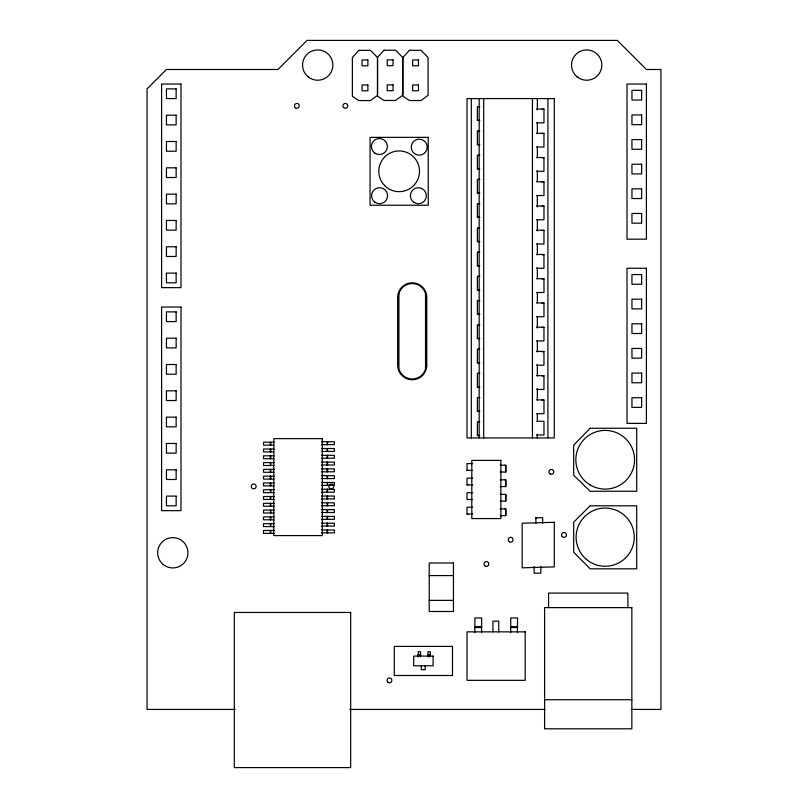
<?xml version="1.0" encoding="UTF-8"?>
<svg xmlns="http://www.w3.org/2000/svg" width="808" height="808" viewBox="0 0 808 808"><rect width="100%" height="100%" fill="white"/><g stroke="black" fill="none" stroke-linecap="round" stroke-linejoin="round"><path stroke-width="1.21" d="M479.841 106.686L477.376 106.686L477.376 120.473L479.841 120.473M536.552 109.029L543.956 109.029L543.986 122.816L536.552 122.816M542.047 109.242L543.956 109.242M477.376 120.261L479.285 120.261M479.841 130.926L477.376 130.926L477.376 144.713L479.841 144.713M536.552 133.269L543.956 133.269L543.956 147.056L536.552 147.056M542.047 133.482L543.956 133.482M477.376 144.501L479.285 144.501M479.841 155.166L477.376 155.166L477.376 168.953L479.841 168.953M536.552 157.51L543.956 157.51L543.956 171.296L536.552 171.296M542.047 157.722L543.956 157.722M477.376 168.741L479.285 168.741M479.841 179.406L477.376 179.406L477.376 193.193L479.841 193.193M536.552 181.749L543.956 181.749L543.986 195.536L536.552 195.536M542.047 181.962L543.956 181.962M477.376 192.981L479.285 192.981M479.841 203.646L477.376 203.646L477.376 217.433L479.841 217.433M536.552 205.989L543.956 205.989L543.986 219.776L536.552 219.776M542.047 206.202L543.956 206.202M477.376 217.221L479.285 217.221M479.841 227.886L477.376 227.886L477.376 241.673L479.841 241.673M536.552 230.23L543.956 230.23L543.956 244.016L536.552 244.016M542.047 230.442L543.956 230.442M477.376 241.461L479.285 241.461M479.841 252.126L477.376 252.126L477.376 265.913L479.841 265.913M536.552 254.469L543.956 254.469L543.956 268.256L536.552 268.256M542.047 254.682L543.956 254.682M477.376 265.701L479.285 265.701M479.841 276.366L477.376 276.366L477.376 290.153L479.841 290.153M536.552 278.709L543.956 278.709L543.986 292.496L536.552 292.496M542.047 278.922L543.956 278.922M477.376 289.941L479.285 289.941M479.841 300.606L477.376 300.606L477.376 314.393L479.841 314.393M536.552 302.95L543.956 302.95L543.986 316.736L536.552 316.736M542.047 303.162L543.956 303.162M477.376 314.181L479.285 314.181M479.841 324.846L477.376 324.846L477.376 338.633L479.841 338.633M536.552 327.19L543.956 327.19L543.956 340.976L536.552 340.976M542.047 327.402L543.956 327.402M477.376 338.421L479.285 338.421M479.841 349.086L477.376 349.086L477.376 362.873L479.841 362.873M536.552 351.43L543.956 351.43L543.956 365.216L536.552 365.216M542.047 351.642L543.956 351.642M477.376 362.661L479.285 362.661M479.841 373.326L477.376 373.326L477.376 387.113L479.841 387.113M536.552 375.669L543.956 375.669L543.956 389.456L536.552 389.456M542.047 375.882L543.956 375.882M477.376 386.901L479.285 386.901M479.841 397.566L477.376 397.566L477.376 411.353L479.841 411.353M536.552 399.909L543.956 399.909L543.986 413.696L536.552 413.696M542.047 400.122L543.956 400.122M477.376 411.141L479.285 411.141M536.552 421.241L543.956 421.241L543.986 435.027L536.552 435.027M479.841 421.806L477.376 421.806L477.376 435.593L479.841 435.593M477.376 435.381L479.285 435.381M321.513 441.744L334.361 441.744L334.361 444.653L321.443 444.653M274.144 442.229L263.499 442.229L263.499 445.137L273.942 445.137M321.513 448.531L334.361 448.531L334.361 451.44L321.443 451.44M274.144 449.016L263.499 449.016L263.499 451.924L273.942 451.924M321.513 455.318L334.361 455.318L334.361 458.227L321.443 458.227M274.144 455.803L263.499 455.803L263.499 458.712L273.942 458.712M321.513 462.105L334.361 462.105L334.361 465.014L321.443 465.014M274.144 462.59L263.499 462.59L263.499 465.499L273.942 465.499M472.609 463.62L467.024 463.62L467.034 470.408L472.609 470.408M500.213 465.246L505.778 465.246L505.778 472.034L500.213 472.034M504.838 465.347L505.788 465.347L505.788 472.034M321.513 468.892L334.361 468.892L334.361 471.801L321.443 471.801M274.144 469.377L263.499 469.377L263.499 472.286L273.942 472.286M467.024 470.296L467.984 470.296M321.513 475.68L334.361 475.68L334.361 478.589L321.443 478.589M274.144 476.164L263.499 476.164L263.499 479.073L273.942 479.073M472.609 478.164L467.024 478.164L467.034 484.951L472.609 484.951M500.213 479.79L505.778 479.79L505.778 486.578L500.213 486.578M504.838 479.891L505.788 479.891L505.788 486.578M321.513 482.467L334.361 482.467L334.361 485.376L321.443 485.376M274.144 482.952L263.499 482.952L263.499 485.861L273.942 485.861M467.024 484.84L467.984 484.84M321.513 489.254L334.361 489.254L334.361 492.163L321.443 492.163M274.144 489.739L263.499 489.739L263.499 492.648L273.942 492.648M472.609 492.708L467.024 492.708L467.034 499.495L472.609 499.495M500.213 494.334L505.788 494.435L505.788 501.122L500.213 501.122M321.513 496.041L334.361 496.041L334.361 498.95L321.443 498.95M274.144 496.526L263.499 496.526L263.499 499.435L273.942 499.435M321.513 502.829L334.361 502.829L334.361 505.737L321.443 505.737M274.144 503.313L263.499 503.313L263.499 506.222L273.942 506.222M472.609 507.252L467.024 507.252L467.034 514.039L472.609 514.039M500.213 508.878L505.778 508.878L505.778 515.666L500.213 515.666M504.838 508.979L505.788 508.979L505.788 515.666M321.513 509.616L334.361 509.616L334.361 512.524L321.443 512.524M274.144 510.101L263.499 510.101L263.499 513.009L273.942 513.009M467.024 513.928L467.984 513.928M321.513 516.403L334.361 516.403L334.361 519.312L321.443 519.312M274.144 516.888L263.499 516.888L263.499 519.797L273.942 519.797M535.886 523.281L535.886 517.716L542.673 517.716L542.673 523.281M321.513 523.19L334.361 523.19L334.361 526.099L321.443 526.099M274.144 523.675L263.499 523.675L263.499 526.584L273.942 526.584M321.513 529.977L334.361 529.977L334.361 532.886L321.443 532.886M274.144 530.462L263.499 530.462L263.499 533.371L273.942 533.371M429.21 575.589L453.45 575.589M429.21 600.374L453.45 600.374M474.781 632.603L474.781 626.604L481.568 626.594M474.781 626.604L481.669 626.604M481.669 627.563L474.993 627.563L474.993 626.604M517.443 632.603L517.544 617.958L510.757 617.958L510.757 627.553L517.544 627.563M418.342 654.642L420.594 654.642M430.29 654.642L428.038 654.955L430.29 654.955L430.29 651.733L428.008 651.733L427.897 656.904M418.201 654.753L420.483 654.753M427.897 654.753L430.179 654.753L430.179 656.904M418.312 654.955L420.594 654.955M418.241 655.066L420.483 655.066M427.937 655.066L430.179 655.066M544.592 699.728L631.856 699.728M235.219 709.424L147.056 709.424L147.056 88.88L166.448 69.488L277.952 69.488L307.04 40.4L617.312 40.4L646.4 69.488L660.944 69.488L660.944 709.424L631.977 709.424M349.844 709.424L545.067 709.424M627.877 607.616L627.877 593.072L548.571 593.072L548.571 607.616M547.915 98.576L547.915 437.936M540.916 566.509L540.805 573.205L534.128 573.195L534.128 566.509M537.34 98.576L537.34 109.918M537.34 122.523L537.34 133.865M537.34 146.47L537.34 157.823M537.34 170.427L537.34 181.77M537.34 195.637L537.34 206.979M537.34 219.584L537.34 230.926M537.34 243.531L537.34 254.874M537.34 267.478L537.34 278.821M537.34 292.688L537.34 302.778M537.34 316.635L537.34 327.987M537.34 340.592L537.34 351.935M537.34 364.539L537.34 375.882M537.34 388.486L537.34 399.829M537.34 413.696L537.34 419.998M537.34 434.159L537.34 437.936M535.987 517.706L535.987 518.655M532.442 98.576L532.442 437.936M510.868 627.563L510.868 626.604L517.443 626.594L510.656 626.604L510.656 632.603M505.778 494.334L505.778 501.122M498.748 631.856L498.748 621.19L492.93 621.19L492.93 631.856M483.699 98.576L483.699 437.936M481.568 632.603L481.669 617.958L474.882 617.958L474.882 627.553M479.164 98.576L479.164 437.936M471.316 98.576L471.316 437.936M425.18 665.792L425.18 669.67L421.301 669.67L421.301 665.792M420.483 656.904L420.594 651.733L418.312 651.733L418.342 654.955M418.241 654.753L418.201 656.904M327.543 444.653L327.533 441.744L327.129 444.653M327.533 448.531L327.533 451.44M327.533 455.318L327.543 458.227M327.533 462.105L327.543 465.014M327.533 468.892L327.543 471.801M327.533 475.68L327.543 478.589M327.543 485.376L327.533 482.467L327.129 485.376M327.533 489.254L327.543 492.163M327.533 496.041L327.543 498.95M327.543 505.737L327.533 502.829L327.129 505.737M327.533 509.616L327.543 512.524M327.533 516.403L327.543 519.312M327.533 523.19L327.543 526.099M327.533 529.977L327.543 532.886M327.139 448.531L327.129 451.44M327.139 455.318L327.129 458.227M327.139 462.105L327.129 465.014M327.139 468.892L327.129 471.801M327.139 475.68L327.139 478.589M327.139 489.254L327.129 492.163M327.139 496.041L327.129 498.95M327.139 509.616L327.129 512.524M327.139 516.403L327.129 519.312M327.139 523.19L327.129 526.099M327.139 529.977L327.129 532.886M270.731 442.229L270.731 445.137M270.731 449.016L270.731 451.924M270.731 455.803L270.731 458.712M270.731 462.59L270.731 465.499M270.731 469.377L270.731 472.286M270.731 476.164L270.731 479.073M270.731 482.952L270.731 485.861M270.731 489.739L270.731 492.648L270.326 489.739M270.731 496.526L270.731 499.435M270.731 503.313L270.731 506.222M270.731 510.101L270.731 513.009L270.326 510.101M270.731 516.888L270.731 519.797M270.731 523.675L270.731 526.584M270.731 530.462L270.731 533.371M270.326 442.229L270.326 445.137M270.326 449.016L270.326 451.924M270.326 455.803L270.326 458.712M270.326 462.59L270.326 465.499M270.326 469.377L270.326 472.286M270.326 476.164L270.326 479.073M270.326 482.952L270.326 485.861M270.326 496.526L270.326 499.435M270.326 503.313L270.326 506.222M270.326 516.888L270.326 519.797M270.326 523.675L270.326 526.584M270.326 530.462L270.326 533.371M398.91 293.779L398.91 368.781A13.787 13.787 0 0 0 425.533 368.781L425.533 293.779A13.787 13.787 0 0 0 398.91 293.779M358.863 50.338L352.379 57.55L352.379 96.303L358.863 100.566L370.498 100.566L377.508 95.364L377.508 57.55L370.498 50.338L358.863 50.338M384.002 50.227L377.528 57.439L377.528 96.192L384.002 100.455L395.637 100.455L402.647 95.253L402.647 57.439L395.637 50.227L384.002 50.227M409.424 50.288L402.94 57.499L402.94 96.243L409.424 100.515L421.059 100.515L428.068 95.314L428.068 57.499L421.059 50.288L409.424 50.288M590.163 428.24L573.68 445.178L573.68 475.225L590.163 491.264L636.704 491.264L636.704 428.24L590.163 428.24M590.163 505.808L573.68 522.14L573.68 552.197L590.163 568.832L636.704 568.832L636.704 505.808L590.163 505.808M554.288 522.291L522.18 523.22L522.18 567.822L554.288 566.893L554.288 522.291M367.892 59.974L362.075 59.974L362.075 65.791L367.892 65.791L367.892 59.974M393.041 59.863L387.224 59.863L387.224 65.68L393.041 65.68L393.041 59.863M418.453 59.923L412.636 59.923L412.636 65.741L418.453 65.741L418.453 59.923M180.992 84.032L161.6 84.032L161.6 287.648L180.992 287.648L180.992 84.032M646.4 84.032L627.008 84.032L627.008 239.168L646.4 239.168L646.4 84.032M393.041 84.88L387.224 84.88L387.224 90.698L393.041 90.698L393.041 84.88M367.892 84.992L362.075 84.992L362.075 90.809L367.892 90.809L367.892 84.992M418.453 84.941L412.636 84.941L412.636 90.759L418.453 90.759L418.453 84.941M176.144 88.88L166.448 88.88L166.448 98.576L176.144 98.576L176.144 88.88M641.653 90.334L631.957 90.334L631.957 100.03L641.653 100.03L641.653 90.334M554.288 98.576L467.024 98.576L467.024 437.936L554.288 437.936L554.288 98.576M641.653 114.958L631.957 114.958L631.957 124.654L641.653 124.654L641.653 114.958M176.144 115.191L166.448 115.191L166.448 124.887L176.144 124.887L176.144 115.191M428.24 137.36L370.064 137.36L370.064 205.232L428.24 205.232L428.24 137.36M641.653 139.592L631.957 139.592L631.957 149.288L641.653 149.288L641.653 139.592M176.144 141.511L166.448 141.511L166.448 151.207L176.144 151.207L176.144 141.511M641.653 164.216L631.957 164.216L631.957 173.912L641.653 173.912L641.653 164.216M176.144 167.822L166.448 167.822L166.448 177.518L176.144 177.518L176.144 167.822M641.653 188.85L631.957 188.85L631.957 198.546L641.653 198.546L641.653 188.85M176.144 194.142L166.448 194.142L166.448 203.838L176.144 203.838L176.144 194.142M641.653 213.474L631.957 213.474L631.957 223.17L641.653 223.17L641.653 213.474M176.144 220.453L166.448 220.453L166.448 230.149L176.144 230.149L176.144 220.453M176.144 246.773L166.448 246.773L166.448 256.469L176.144 256.469L176.144 246.773M646.4 268.256L627.008 268.256L627.008 423.392L646.4 423.392L646.4 268.256M176.144 273.104L166.448 273.104L166.448 282.8L176.144 282.8L176.144 273.104M641.653 274.558L631.957 274.558L631.957 284.254L641.653 284.254L641.653 274.558M641.653 299.182L631.957 299.182L631.957 308.878L641.653 308.878L641.653 299.182M180.992 307.04L161.6 307.04L161.6 510.656L180.992 510.656L180.992 307.04M176.144 311.888L166.448 311.888L166.448 321.584L176.144 321.584L176.144 311.888M641.653 323.816L631.957 323.816L631.957 333.512L641.653 333.512L641.653 323.816M176.144 338.199L166.448 338.199L166.448 347.894L176.144 347.894L176.144 338.199M641.653 348.44L631.957 348.44L631.957 358.136L641.653 358.136L641.653 348.44M176.144 364.519L166.448 364.519L166.448 374.215L176.144 374.215L176.144 364.519M641.653 373.074L631.957 373.074L631.957 382.77L641.653 382.77L641.653 373.074M176.144 390.83L166.448 390.83L166.448 400.526L176.144 400.526L176.144 390.83M641.653 397.698L631.957 397.698L631.957 407.394L641.653 407.394L641.653 397.698M176.144 417.15L166.448 417.15L166.448 426.846L176.144 426.846L176.144 417.15M322.291 438.633L273.811 438.633L273.811 535.593L322.291 535.593L322.291 438.633M176.144 443.461L166.448 443.461L166.448 453.157L176.144 453.157L176.144 443.461M500.889 460.398L471.801 460.398L471.801 518.574L500.889 518.574L500.889 460.398M176.144 469.781L166.448 469.781L166.448 479.477L176.144 479.477L176.144 469.781M176.144 496.112L166.448 496.112L166.448 505.808L176.144 505.808L176.144 496.112M453.45 563.004L429.21 563.004L429.21 611.494L453.45 611.494L453.45 563.004M631.856 607.616L544.592 607.616L544.592 728.816L631.856 728.816L631.856 607.616M350.672 612.464L234.32 612.464L234.32 767.6L350.672 767.6L350.672 612.464M525.2 631.856L467.024 631.856L467.024 680.336L525.2 680.336L525.2 631.856M452.48 646.4L394.304 646.4L394.304 675.488L452.48 675.488L452.48 646.4M433.088 656.096L413.696 656.096L413.696 665.792L433.088 665.792L433.088 656.096M426.765 365.216L426.765 297.344A14.544 14.544 0 0 0 412.221 282.8A14.544 14.544 0 0 0 397.677 297.344L397.677 365.216A14.544 14.544 0 0 0 412.221 379.76A14.544 14.544 0 0 0 426.765 365.216M586.113 559.116A29.088 29.088 0 0 0 633.745 542.713A29.088 29.088 0 0 0 595.718 509.666A29.088 29.088 0 0 0 586.113 559.116M589.941 484.82A29.351 29.351 0 0 0 634.533 460.419A29.351 29.351 0 0 0 591.102 434.007A29.351 29.351 0 0 0 589.941 484.82M384.921 185.86A20.362 20.362 0 0 0 418.877 176.336A20.362 20.362 0 0 0 393.658 151.692A20.362 20.362 0 0 0 384.921 185.86M375.033 202.283A7.989 7.989 0 0 0 387.537 196.364A7.989 7.989 0 0 0 376.164 188.486A7.989 7.989 0 0 0 375.033 202.283M413.817 202.303A7.989 7.989 0 0 0 426.331 196.394A7.989 7.989 0 0 0 414.948 188.517A7.989 7.989 0 0 0 413.817 202.303M374.851 153.096A7.989 7.989 0 0 0 387.365 147.177A7.989 7.989 0 0 0 375.993 139.299A7.989 7.989 0 0 0 374.851 153.096M414.676 153.742A7.989 7.989 0 0 0 427.18 147.834A7.989 7.989 0 0 0 415.807 139.956A7.989 7.989 0 0 0 414.676 153.742M484.871 565.852A2.424 2.424 0 0 0 488.81 564.388A2.424 2.424 0 0 0 485.578 561.712A2.424 2.424 0 0 0 484.871 565.852M330.068 488.517A2.424 2.424 0 0 0 333.704 486.416A2.424 2.424 0 0 0 330.068 484.315A2.424 2.424 0 0 0 330.068 488.517M295.516 107.868A2.424 2.424 0 0 0 299.283 105.999A2.424 2.424 0 0 0 295.779 103.677A2.424 2.424 0 0 0 295.516 107.868M343.622 107.565A2.424 2.424 0 0 0 347.682 106.474A2.424 2.424 0 0 0 344.713 103.505A2.424 2.424 0 0 0 343.622 107.565M387.82 682.124A2.424 2.424 0 0 0 391.819 680.861A2.424 2.424 0 0 0 388.729 678.023A2.424 2.424 0 0 0 387.82 682.124M252.5 488.517A2.424 2.424 0 0 0 256.136 486.416A2.424 2.424 0 0 0 252.5 484.315A2.424 2.424 0 0 0 252.5 488.517M562.267 536.613A2.424 2.424 0 0 0 566.327 535.522A2.424 2.424 0 0 0 563.358 532.553A2.424 2.424 0 0 0 562.267 536.613M509.444 541.845A2.424 2.424 0 0 0 513.08 539.744A2.424 2.424 0 0 0 509.444 537.643A2.424 2.424 0 0 0 509.444 541.845M550.167 473.973A2.424 2.424 0 0 0 553.803 471.872A2.424 2.424 0 0 0 550.167 469.771A2.424 2.424 0 0 0 550.167 473.973M163.236 564.54A15.16 15.16 0 0 0 187.769 555.187A15.16 15.16 0 0 0 167.397 538.623A15.16 15.16 0 0 0 163.236 564.54M308.141 76.831A15.16 15.16 0 0 0 332.674 67.478A15.16 15.16 0 0 0 312.312 50.914A15.16 15.16 0 0 0 308.141 76.831M577.104 76.831A15.16 15.16 0 0 0 601.637 67.478A15.16 15.16 0 0 0 581.265 50.914A15.16 15.16 0 0 0 577.104 76.831"/></g></svg>
